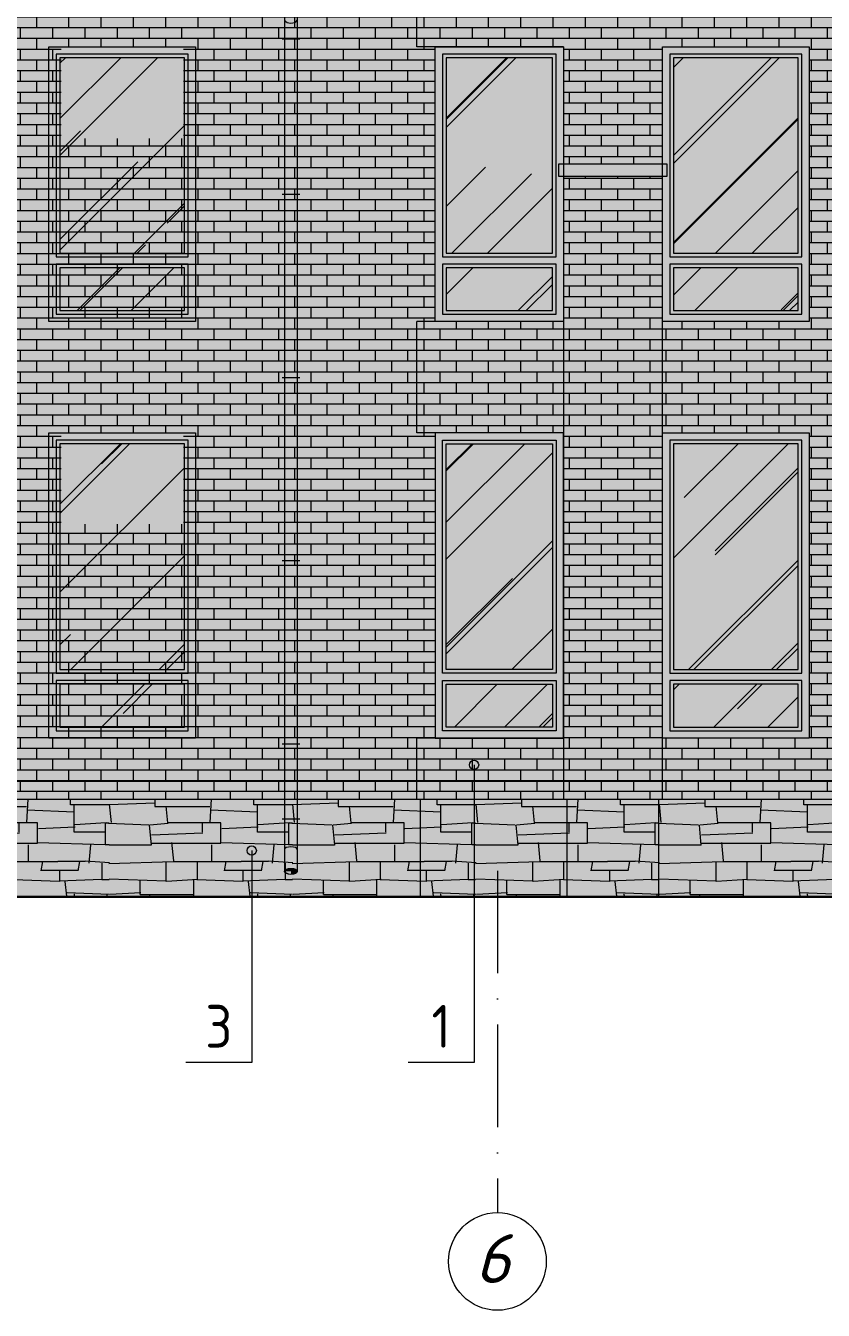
# Model space of a CAD drawing. Header units: millimetres. Extents: x 854812 to 1164625, y 589925 to 823301.
# Drawn here: x 1052588 to 1059114, y 806031 to 816549 of the extents above; entities that cross this region are included whole.
import ezdxf
from ezdxf.enums import TextEntityAlignment as Align

# ---------------------------------------------------------------- set-up
doc = ezdxf.new("R2010")
doc.units = ezdxf.units.MM
doc.linetypes.add('ACAD_ISO10W100', pattern=[18, 12, -3, 0, -3])
doc.linetypes.add('JIS_08_15', pattern=[17.25, 15, -0.75, 0.75, -0.75])
doc.layers.get('Defpoints').update_dxf_attribs({"color": 40})
for name, color, linetype, lineweight in [('АР_Текст_пояснения-выноски', 54, 'Continuous', 9), ('АР_Штрих_материалы', 27, 'Continuous', 9), ('окна', 132, 'Continuous', 18), ('оси', 50, 'JIS_08_15', 9), ('размеры', 215, 'Continuous', 13), ('стены', 172, 'Continuous', 30), ('текст', 7, 'Continuous', 13), ('ФАСАД', 7, 'Continuous', 13), ('ШТРИХ', 142, 'Continuous', 13), ('штриховка', 8, 'Continuous', 9)]:
    doc.layers.add(name, color=color, linetype=linetype, lineweight=lineweight)
doc.styles.add('GOST 2.304', font='isocpeur.ttf', dxfattribs={"width": 0.9})
doc.styles.add('Isocpeur', font='isocpeui.ttf')
pattern_1 = [(0, (0, 53720.5), (0, 88.06434), []), (90, (0, 53720.5), (-132.08, 88.06434), [88.06434, -88.06434])]

# ---------------------------------------------------------------- blocks, each defined once
blk = doc.blocks.new('ок23')
at = {"layer": 'АР_Штрих_материалы', "ltscale": 100, "true_color": 0x502921}
h = blk.add_hatch(color=19, dxfattribs=at)
h.set_gradient(color1=(49, 69, 94), one_color=1, tint=1, name='HEMISPHERICAL')
h.paths.add_polyline_path([(1056898, 762566), (1056028, 762566), (1056028, 760966), (1056898, 760966)])
h.paths.add_polyline_path([(1056898, 760846), (1056028, 760846), (1056028, 760496), (1056898, 760496)])
at = {"layer": 'ШТРИХ', "ltscale": 0.1, "true_color": 0x2f1d18}
blk.add_hatch(color=19, dxfattribs=at).paths.add_polyline_path([(1056988, 762656), (1055938, 762656), (1055938, 760406), (1056463, 760406), (1056463, 760466), (1055998, 760466), (1055998, 760876), (1056463, 760876), (1056463, 760936), (1055998, 760936), (1055998, 762596), (1056928, 762596), (1056928, 760936), (1056463, 760936), (1056463, 760876), (1056928, 760876), (1056928, 760466), (1056463, 760466), (1056463, 760406), (1056988, 760406)])
at = {"layer": 'ШТРИХ', "ltscale": 0.1, "true_color": 0x402821}
h = blk.add_hatch(color=19, dxfattribs=at)
h.paths.add_polyline_path([(1056463, 762596), (1055998, 762596), (1055998, 760936), (1056463, 760936), (1056463, 760966), (1056028, 760966), (1056028, 762566), (1056463, 762566)])
h.paths.add_polyline_path([(1056928, 762596), (1056463, 762596), (1056463, 762566), (1056898, 762566), (1056898, 760966), (1056463, 760966), (1056463, 760936), (1056928, 760936)])
h.paths.add_polyline_path([(1056928, 760876), (1056463, 760876), (1056463, 760846), (1056898, 760846), (1056898, 760496), (1056463, 760496), (1056463, 760466), (1056928, 760466)])
h.paths.add_polyline_path([(1056463, 760876), (1055998, 760876), (1055998, 760466), (1056463, 760466), (1056463, 760496), (1056028, 760496), (1056028, 760846), (1056463, 760846)])
at = {"layer": 'ШТРИХ', "ltscale": 0.1, "true_color": 0xfefcfb}
h = blk.add_hatch(dxfattribs=at)
h.set_pattern_fill('AR-RROOF', scale=30, angle=45, style=0)
h.paths.add_polyline_path([(1056898, 762566), (1056028, 762566), (1056028, 760966), (1056898, 760966)])
h.paths.add_polyline_path([(1056898, 760846), (1056028, 760846), (1056028, 760496), (1056898, 760496)])
at = {"layer": 'окна', "color": 7, "ltscale": 0.1, "elevation": 0}
for points in [[(1056988, 760406), (1055938, 760406), (1055938, 762656), (1056988, 762656)], [(1056928, 760936), (1056928, 762596), (1055998, 762596), (1055998, 760936)], [(1055998, 760876), (1055998, 760466), (1056928, 760466), (1056928, 760876)]]:
    blk.add_lwpolyline(points, close=True, dxfattribs=at)
at = {"layer": 'окна', "color": 7, "lineweight": 5, "ltscale": 0.1, "elevation": 0}
for points in [[(1056898, 760966), (1056898, 762566), (1056028, 762566), (1056028, 760966)], [(1056028, 760846), (1056028, 760496), (1056898, 760496), (1056898, 760846)]]:
    blk.add_lwpolyline(points, close=True, dxfattribs=at)
blk = doc.blocks.new('ок12')
at = {"layer": 'АР_Штрих_материалы', "ltscale": 100, "true_color": 0x502921}
h = blk.add_hatch(color=19, dxfattribs=at)
h.set_gradient(color1=(49, 69, 94), one_color=1, tint=1, name='HEMISPHERICAL')
h.paths.add_polyline_path([(1058908, 762566), (1057888, 762566), (1057888, 760966), (1058908, 760966)])
h.paths.add_polyline_path([(1058908, 760846), (1057888, 760846), (1057888, 760496), (1058908, 760496)])
at = {"layer": 'ШТРИХ', "ltscale": 0.1, "true_color": 0x2f1d18}
blk.add_hatch(color=19, dxfattribs=at).paths.add_polyline_path([(1058998, 762656), (1057798, 762656), (1057798, 760406), (1058398, 760406), (1058398, 760466), (1057858, 760466), (1057858, 760876), (1058398, 760876), (1058398, 760936), (1057858, 760936), (1057858, 762596), (1058938, 762596), (1058938, 760936), (1058398, 760936), (1058398, 760876), (1058938, 760876), (1058938, 760466), (1058398, 760466), (1058398, 760406), (1058998, 760406)])
at = {"layer": 'ШТРИХ', "ltscale": 0.1, "true_color": 0x402821}
h = blk.add_hatch(color=19, dxfattribs=at)
h.paths.add_polyline_path([(1058398, 762596), (1057858, 762596), (1057858, 760936), (1058398, 760936), (1058398, 760966), (1057888, 760966), (1057888, 762566), (1058398, 762566)])
h.paths.add_polyline_path([(1058938, 762596), (1058398, 762596), (1058398, 762566), (1058908, 762566), (1058908, 760966), (1058398, 760966), (1058398, 760936), (1058938, 760936)])
h.paths.add_polyline_path([(1058938, 760876), (1058398, 760876), (1058398, 760846), (1058908, 760846), (1058908, 760496), (1058398, 760496), (1058398, 760466), (1058938, 760466)])
h.paths.add_polyline_path([(1058398, 760876), (1057858, 760876), (1057858, 760466), (1058398, 760466), (1058398, 760496), (1057888, 760496), (1057888, 760846), (1058398, 760846)])
at = {"layer": 'ШТРИХ', "ltscale": 0.1, "true_color": 0xfefcfb}
h = blk.add_hatch(dxfattribs=at)
h.set_pattern_fill('AR-RROOF', scale=30, angle=45, style=0)
h.paths.add_polyline_path([(1058908, 762566), (1057888, 762566), (1057888, 760966), (1058908, 760966)])
h.paths.add_polyline_path([(1058908, 760846), (1057888, 760846), (1057888, 760496), (1058908, 760496)])
at = {"layer": 'окна', "color": 7, "ltscale": 0.1, "elevation": 0}
for points in [[(1058998, 760406), (1057798, 760406), (1057798, 762656), (1058998, 762656)], [(1058938, 760936), (1058938, 762596), (1057858, 762596), (1057858, 760936)], [(1057858, 760876), (1057858, 760466), (1058938, 760466), (1058938, 760876)]]:
    blk.add_lwpolyline(points, close=True, dxfattribs=at)
at = {"layer": 'окна', "color": 7, "lineweight": 5, "ltscale": 0.1, "elevation": 0}
for points in [[(1058908, 760966), (1058908, 762566), (1057888, 762566), (1057888, 760966)], [(1057888, 760846), (1057888, 760496), (1058908, 760496), (1058908, 760846)]]:
    blk.add_lwpolyline(points, close=True, dxfattribs=at)
blk = doc.blocks.new('ок13')
at = {"layer": 'АР_Штрих_материалы', "ltscale": 100, "true_color": 0x502921}
h = blk.add_hatch(color=19, dxfattribs=at)
h.set_gradient(color1=(49, 69, 94), one_color=1, tint=1, name='HEMISPHERICAL')
h.paths.add_polyline_path([(1064128, 759406), (1063108, 759406), (1063108, 757556), (1064128, 757556)])
h.paths.add_polyline_path([(1064128, 757436), (1063108, 757436), (1063108, 757086), (1064128, 757086)])
at = {"layer": 'ШТРИХ', "ltscale": 0.1, "true_color": 0x2f1d18}
h = blk.add_hatch(color=19, dxfattribs=at)
h.paths.add_polyline_path([(1063618, 759496), (1063018, 759496), (1063018, 756996), (1063618, 756996), (1063618, 757056), (1063078, 757056), (1063078, 757466), (1063618, 757466), (1063618, 757526), (1063078, 757526), (1063078, 759436), (1063618, 759436)])
h.paths.add_polyline_path([(1064218, 759496), (1063618, 759496), (1063618, 759436), (1064158, 759436), (1064158, 757526), (1063618, 757526), (1063618, 757466), (1064158, 757466), (1064158, 757056), (1063618, 757056), (1063618, 756996), (1064218, 756996)])
at = {"layer": 'ШТРИХ', "ltscale": 0.1, "true_color": 0x402821}
h = blk.add_hatch(color=19, dxfattribs=at)
h.paths.add_polyline_path([(1064158, 757466), (1063618, 757466), (1063618, 757436), (1064128, 757436), (1064128, 757086), (1063618, 757086), (1063618, 757056), (1064158, 757056)])
h.paths.add_polyline_path([(1063618, 757086), (1063108, 757086), (1063108, 757436), (1063618, 757436), (1063618, 757466), (1063078, 757466), (1063078, 757056), (1063618, 757056)])
h.paths.add_polyline_path([(1063618, 757556), (1063108, 757556), (1063108, 759406), (1063618, 759406), (1063618, 759436), (1063078, 759436), (1063078, 757526), (1063618, 757526)])
h.paths.add_polyline_path([(1064158, 759436), (1063618, 759436), (1063618, 759406), (1064128, 759406), (1064128, 757556), (1063618, 757556), (1063618, 757526), (1064158, 757526)])
at = {"layer": 'ШТРИХ', "ltscale": 0.1, "true_color": 0xfefcfb}
h = blk.add_hatch(dxfattribs=at)
h.set_pattern_fill('AR-RROOF', scale=30, angle=45, style=0)
h.paths.add_polyline_path([(1064128, 759406), (1063108, 759406), (1063108, 757556), (1064128, 757556)])
h.paths.add_polyline_path([(1064128, 757436), (1063108, 757436), (1063108, 757086), (1064128, 757086)])
at = {"layer": 'окна', "color": 7, "ltscale": 0.1, "elevation": 0}
for points in [[(1064218, 756996), (1063018, 756996), (1063018, 759496), (1064218, 759496)], [(1064158, 757526), (1064158, 759436), (1063078, 759436), (1063078, 757526)], [(1063078, 757466), (1063078, 757056), (1064158, 757056), (1064158, 757466)]]:
    blk.add_lwpolyline(points, close=True, dxfattribs=at)
at = {"layer": 'окна', "color": 7, "lineweight": 5, "ltscale": 0.1, "elevation": 0}
for points in [[(1064128, 757556), (1064128, 759406), (1063108, 759406), (1063108, 757556)], [(1063108, 757436), (1063108, 757086), (1064128, 757086), (1064128, 757436)]]:
    blk.add_lwpolyline(points, close=True, dxfattribs=at)
blk = doc.blocks.new('п')
at = {"layer": 'АР_Штрих_материалы', "ltscale": 100, "true_color": 0xffffff}
blk.add_hatch(color=7, dxfattribs=at).paths.add_polyline_path([(971891, 761696), (971002, 761696), (971002, 761596), (971891, 761596)])
at = {"layer": 'ФАСАД', "color": 7, "ltscale": 0.1}
blk.add_lwpolyline([(971891, 761696), (971002, 761696), (971002, 761596), (971891, 761596), (971891, 761696)], dxfattribs=at)
blk = doc.blocks.new('ок11')
at = {"layer": 'АР_Штрих_материалы', "ltscale": 100, "true_color": 0x502921}
h = blk.add_hatch(color=19, dxfattribs=at)
h.set_gradient(color1=(49, 69, 94), one_color=1, tint=1, name='HEMISPHERICAL')
h.paths.add_polyline_path([(978033, 759406), (977163, 759406), (977163, 757556), (978033, 757556)])
h.paths.add_polyline_path([(978033, 757436), (977163, 757436), (977163, 757086), (978033, 757086)])
at = {"layer": 'ШТРИХ', "ltscale": 0.1, "true_color": 0x2f1d18}
h = blk.add_hatch(color=19, dxfattribs=at)
h.paths.add_polyline_path([(977597, 759496), (977072, 759496), (977073, 756996), (977597, 756996), (977597, 757056), (977133, 757056), (977133, 757466), (977597, 757466), (977597, 757526), (977133, 757526), (977133, 759436), (977597, 759436)])
h.paths.add_polyline_path([(978123, 759496), (977597, 759496), (977597, 759436), (978063, 759436), (978063, 757526), (977597, 757526), (977597, 757466), (978063, 757466), (978063, 757056), (977597, 757056), (977597, 756996), (978123, 756996)])
at = {"layer": 'ШТРИХ', "ltscale": 0.1, "true_color": 0x402821}
h = blk.add_hatch(color=19, dxfattribs=at)
h.paths.add_polyline_path([(978063, 759436), (977597, 759436), (977597, 759406), (978033, 759406), (978033, 757556), (977597, 757556), (977597, 757526), (978063, 757526)])
h.paths.add_polyline_path([(977163, 759406), (977597, 759406), (977597, 759436), (977133, 759436), (977133, 757526), (977597, 757526), (977597, 757556), (977163, 757556)])
h.paths.add_polyline_path([(977597, 757466), (977133, 757466), (977133, 757056), (977597, 757056), (977597, 757086), (977163, 757086), (977163, 757436), (977597, 757436)])
h.paths.add_polyline_path([(978063, 757466), (977597, 757466), (977597, 757436), (978033, 757436), (978033, 757086), (977597, 757086), (977597, 757056), (978063, 757056)])
at = {"layer": 'ШТРИХ', "ltscale": 0.1, "true_color": 0xfefcfb}
h = blk.add_hatch(dxfattribs=at)
h.set_pattern_fill('AR-RROOF', scale=30, angle=45, style=0)
h.paths.add_polyline_path([(978033, 759406), (977163, 759406), (977163, 757556), (978033, 757556)])
h.paths.add_polyline_path([(978033, 757436), (977163, 757436), (977163, 757086), (978033, 757086)])
at = {"layer": 'окна', "color": 7, "ltscale": 0.1, "elevation": 0}
for points in [[(977073, 756996), (978123, 756996), (978123, 759496), (977072, 759496)], [(977133, 757526), (977133, 759436), (978063, 759436), (978063, 757526)], [(978063, 757466), (978063, 757056), (977133, 757056), (977133, 757466)]]:
    blk.add_lwpolyline(points, close=True, dxfattribs=at)
at = {"layer": 'окна', "color": 7, "lineweight": 5, "ltscale": 0.1, "elevation": 0}
for points in [[(977163, 757556), (977163, 759406), (978033, 759406), (978033, 757556)], [(978033, 757436), (978033, 757086), (977163, 757086), (977163, 757436)]]:
    blk.add_lwpolyline(points, close=True, dxfattribs=at)
blk = doc.blocks.new('вв12')
at = {"layer": 'ШТРИХ', "ltscale": 0.1, "true_color": 0xffffff}
h = blk.add_hatch(color=7, dxfattribs=at)
edge = h.paths.add_edge_path()
edge.add_ellipse((1016873, 755904), major_axis=(-52.9, 0), ratio=0.467596, start_angle=0, end_angle=360)
edge.add_line((1016926, 755904), (1016820, 755904))
h.paths.add_polyline_path([(1016956, 763165), (1016790, 763165), (1016820, 763135), (1016926, 763135)])
h.paths.add_polyline_path([(1016956, 763224), (1016790, 763224), (1016790, 763165), (1016956, 763165)])
h.paths.add_polyline_path([(1016956, 763228), (1016790, 763228), (1016790, 763224), (1016956, 763224)])
blk.add_hatch(color=7, dxfattribs=at).paths.add_polyline_path([(1016820, 755904), (1016830, 755890), (1016844, 755883), (1016859, 755880), (1016873, 755879), (1016888, 755880), (1016902, 755883), (1016917, 755890), (1016926, 755904), (1016926, 763135), (1016820, 763135)])
h = blk.add_hatch(color=7, dxfattribs=at)
edge = h.paths.add_edge_path()
edge.add_line((1016873, 755904), (1016820, 755904))
edge.add_ellipse((1016873, 755904), major_axis=(-52.9, 0), ratio=0.467596, start_angle=0, end_angle=360)
edge.add_line((1016873, 755879), (1016873, 755904))
at = {"layer": 'ФАСАД', "color": 7}
for p, q in [((1016820, 763135, 0), (1016790, 763165, 0)), ((1016801, 762720, 0), (1016946, 762720, 0)), ((1016801, 761449, 0), (1016946, 761449, 0)), ((1016801, 759949, 0), (1016946, 759949, 0)), ((1016801, 758449, 0), (1016946, 758449, 0)), ((1016801, 756949, 0), (1016946, 756949, 0)), ((1016801, 756335, 0), (1016946, 756335, 0))]:
    blk.add_line(p, q, dxfattribs=at)
at = {"layer": 'ФАСАД', "ltscale": 0.1, "elevation": 0}
blk.add_lwpolyline([(1016973, 763224), (1016773, 763224), (1016773, 763426), (1016973, 763426)], close=True, dxfattribs=at)
at = {"layer": 'ФАСАД', "color": 7, "elevation": 0}
for points in [[(1016956, 763165), (1016790, 763165), (1016790, 763228), (1016956, 763228), (1016956, 763165), (1016926, 763135), (1016820, 763135), (1016820, 755904)], [(1016926, 755904), (1016926, 763135)]]:
    blk.add_lwpolyline(points, dxfattribs=at)
at = {"layer": 'ФАСАД', "color": 7}
for centre in [(1016873, 763079, 0), (1016873, 762916, 0)]:
    blk.add_arc(centre, 66.9, 217.649, 322.351, dxfattribs=at)
blk.add_ellipse((1016873, 755904, 0), major_axis=(-52.9, 0), ratio=0.467596, dxfattribs=at)
at = {"layer": 'ШТРИХ', "color": 19, "ltscale": 0.1}
blk.add_ellipse((1016873, 756081, 0), major_axis=(-52.9, 0), ratio=0.467596, start_param=3.141593, end_param=6.283185, dxfattribs=at)

msp = doc.modelspace()

# ---------------------------------------------------------------- hatches: boundary and pattern name
at = {"layer": 'АР_Штрих_материалы', "ltscale": 100, "true_color": 0xd9d9d9}
h = msp.add_hatch(color=254, dxfattribs=at)
h.paths.add_polyline_path([(1058497.8, 817686.5), (1055787.8, 817686.5), (1055787.8, 816826.5), (1061007.8, 816826.5), (1061007.8, 817686.5), (1059407.8, 817686.5), (1059407.8, 817136.5), (1058497.8, 817136.5)])
h.paths.add_polyline_path([(1058557.8, 817686.5), (1058497.8, 817686.5), (1058497.8, 817136.5), (1059407.8, 817136.5), (1059407.8, 817686.5), (1059347.8, 817686.5), (1059347.8, 817196.5), (1058557.8, 817196.5)], flags=17)
h.paths.add_polyline_path([(1059347.8, 817686.5), (1058557.8, 817686.5), (1058557.8, 817196.5), (1059347.8, 817196.5)], flags=16)
h.paths.add_polyline_path([(1059407.8, 820296.5), (1059407.8, 817786.5), (1061007.8, 817786.5), (1061007.8, 820296.5)])
h.paths.add_polyline_path([(1058497.8, 817786.5), (1058497.8, 820296.5), (1056897.8, 820296.5), (1056897.8, 818150.7), (1056917.8, 818150.7), (1056917.8, 817936.5), (1056897.8, 817938.3), (1056897.8, 817786.5)])
h.paths.add_polyline_path([(1058998.1, 810716.4), (1058998.1, 810216.5), (1060197.8, 810216.5), (1060197.8, 815316.5), (1060157.8, 815316.5), (1060157.8, 815416.5), (1061007.8, 815416.5), (1061007.8, 816376.4), (1061007.8, 816826.5), (1055787.8, 816826.5), (1055787.8, 816376.4), (1056987.8, 816376.4), (1056987.7, 815416.5), (1057797.8, 815416.5), (1057797.8, 816376.4), (1058998.1, 816376.4), (1058998.1, 814126.5), (1058998.1, 814126.5), (1058998.1, 813216.4), (1058998.1, 813216.4), (1058997.8, 810716.4)])
h = msp.add_hatch(color=254, dxfattribs=at)
h.paths.add_polyline_path([(1055787.8, 816826.5), (1051477.8, 816826.5), (1051477.8, 815316.5), (1050967.8, 815316.5), (1050967.8, 810216.5), (1053377.8, 810216.5), (1053377.8, 812466.4), (1052877.8, 812466.4), (1052877.8, 813216.5), (1053377.8, 813216.5), (1053377.8, 815626.5), (1052877.8, 815626.5), (1052877.8, 816376.5), (1053877.8, 816376.5), (1053877.8, 815626.5), (1053377.8, 815626.5), (1053377.8, 813216.5), (1053877.8, 813216.5), (1053877.8, 812466.4), (1053377.8, 812466.4), (1053377.8, 810216.5), (1055787.8, 810216.5), (1055787.8, 810716.4), (1055937.8, 810716.4), (1055937.5, 813216.4), (1055787.8, 813216.4), (1055787.8, 814126.5), (1055937.5, 814126.5), (1055937.5, 816376.4), (1055787.8, 816376.4)])
h.paths.add_polyline_path([(1055787.8, 817686.5), (1051477.8, 817686.5), (1051477.8, 816826.5), (1055787.8, 816826.5)])
at = {"layer": 'АР_Штрих_материалы', "lineweight": 9, "ltscale": 100, "true_color": 0xffffff}
h = msp.add_hatch(dxfattribs=at)
h.set_pattern_fill('AR-BRSTD', scale=1.3, style=0)
h.set_pattern_definition(pattern_1)
h.paths.add_polyline_path([(1055787.8, 817686.5), (1051477.8, 817686.5), (1051477.8, 816826.5), (1055787.8, 816826.5)])
h.paths.add_polyline_path([(1055937.5, 816376.4), (1055787.8, 816376.4), (1055787.8, 816826.5), (1051477.8, 816826.5), (1051477.8, 815316.5), (1050967.8, 815316.5), (1050967.8, 810216.5), (1053377.8, 810216.5), (1053377.8, 812466.4), (1052877.8, 812466.4), (1052877.8, 813216.5), (1053377.8, 813216.5), (1053377.8, 815626.5), (1052877.8, 815626.5), (1052877.8, 816376.5), (1053877.8, 816376.5), (1053877.8, 815626.5), (1053377.8, 815626.5), (1053377.8, 813216.5), (1053877.8, 813216.5), (1053877.8, 812466.4), (1053377.8, 812466.4), (1053377.8, 810216.5), (1055787.8, 810216.5), (1055787.8, 810716.4), (1055937.8, 810716.4), (1055937.5, 813216.4), (1055787.8, 813216.4), (1055787.8, 814126.5), (1055937.5, 814126.5)])
at = {"layer": 'АР_Штрих_материалы', "lineweight": 13, "ltscale": 100, "true_color": 0xffffff}
h = msp.add_hatch(dxfattribs=at)
h.set_pattern_fill('AR-BRSTD', scale=1.3, style=0)
h.set_pattern_definition(pattern_1)
h.paths.add_polyline_path([(1059347.8, 817686.5), (1058557.8, 817686.5), (1058557.8, 817196.5), (1059347.8, 817196.5)], flags=16)
h.paths.add_polyline_path([(1058557.8, 817686.5), (1058497.8, 817686.5), (1058497.8, 817136.5), (1059407.8, 817136.5), (1059407.8, 817686.5), (1059347.8, 817686.5), (1059347.8, 817196.5), (1058557.8, 817196.5)], flags=17)
h.paths.add_polyline_path([(1058497.8, 817686.5), (1055787.8, 817686.5), (1055787.8, 816826.5), (1061007.8, 816826.5), (1061007.8, 817686.5), (1059407.8, 817686.5), (1059407.8, 817136.5), (1058497.8, 817136.5)])
h.paths.add_polyline_path([(1054300.9, 814871.5), (1055422.9, 814871.5), (1055422.9, 815321.5), (1054300.9, 815321.5)])
h.paths.add_polyline_path([(1054395.4, 811461.5), (1055598.4, 811461.5), (1055598.4, 811911.5), (1054395.4, 811911.5)])
h = msp.add_hatch(dxfattribs=at)
h.set_pattern_fill('AR-BRSTD', scale=1.3, style=0)
h.set_pattern_definition(pattern_1)
h.paths.add_polyline_path([(1061007.8, 816826.5), (1055787.8, 816826.5), (1055787.8, 816376.4), (1056987.8, 816376.4), (1056987.7, 815416.5), (1057797.8, 815416.5), (1057797.8, 816376.4), (1058998.1, 816376.4), (1058998.1, 814126.5), (1058998.1, 810216.5), (1060197.8, 810216.5), (1060197.8, 815316.5), (1060157.8, 815316.5), (1060157.8, 815416.5), (1061007.8, 815416.5), (1061007.8, 816376.4)])
h.paths.add_polyline_path([(1056987.8, 815316.5), (1056987.8, 810216.5), (1057797.8, 810216.5), (1057797.8, 810716.4), (1057797.8, 810716.4), (1057797.8, 813216.4), (1057797.8, 815316.5)])
h.paths.add_polyline_path([(1061007.8, 815316.5), (1060197.8, 815316.5), (1060197.8, 810216.5), (1061007.8, 810216.5), (1061007.8, 814126.5), (1061007.8, 814126.5)], flags=17)
at = {"layer": 'АР_Штрих_материалы', "ltscale": 100, "true_color": 0xd9d9d9}
h = msp.add_hatch(color=254, dxfattribs=at)
h.paths.add_polyline_path([(1061007.8, 814126.5), (1061007.8, 814126.5), (1061007.8, 815316.5), (1060197.8, 815316.5), (1060197.8, 810216.5), (1061007.8, 810216.5)])
h.paths.add_polyline_path([(1066227.8, 815316.5), (1065418.1, 815316.5), (1065418.1, 810216.5), (1066227.8, 810216.5)])
h.paths.add_polyline_path([(1057797.8, 813216.4), (1057797.8, 815316.5), (1056987.8, 815316.5), (1056987.8, 810216.5), (1057797.8, 810216.5), (1057797.8, 810716.4), (1057797.8, 810716.4)])
h = msp.add_hatch(color=254, dxfattribs=at)
h.paths.add_polyline_path([(1058998.1, 814126.5), (1057797.8, 814126.5), (1057797.8, 813216.4), (1058998.1, 813216.4)])
h.paths.add_polyline_path([(1056987.8, 814126.5), (1055787.8, 814126.5), (1055787.8, 813216.4), (1055937.5, 813216.4), (1055937.5, 813216.5), (1056987.8, 813216.5)])
h.paths.add_polyline_path([(1056987.8, 810716.4), (1055787.8, 810716.4), (1055787.8, 810216.5), (1056987.8, 810216.5)])
h.paths.add_polyline_path([(1058998.1, 810716.4), (1057797.8, 810716.4), (1057797.8, 810216.5), (1058998.1, 810216.5)])
at = {"layer": 'АР_Штрих_материалы', "lineweight": 13, "ltscale": 100, "true_color": 0xffffff}
h = msp.add_hatch(dxfattribs=at)
h.set_pattern_fill('AR-BRSTD', scale=1.3, style=0)
h.set_pattern_definition(pattern_1)
h.paths.add_polyline_path([(1056987.8, 814126.5), (1055787.8, 814126.5), (1055787.8, 813216.4), (1055937.5, 813216.4), (1055937.5, 813216.5), (1056987.8, 813216.5)])
h.paths.add_polyline_path([(1058998.1, 814126.5), (1057797.8, 814126.5), (1057797.8, 813216.4), (1058998.1, 813216.4)])
h.paths.add_polyline_path([(1058998.1, 810716.4), (1057797.8, 810716.4), (1057797.8, 810216.5), (1058998.1, 810216.5)])
h.paths.add_polyline_path([(1056987.8, 810716.4), (1055787.8, 810716.4), (1055787.8, 810216.5), (1056987.8, 810216.5)])
at = {"layer": 'АР_Штрих_материалы', "ltscale": 100, "true_color": 0x3a271d}
h = msp.add_hatch(color=19, dxfattribs=at)
h.paths.add_polyline_path([(1055817.8, 810216.5), (1050997.8, 810216.5), (1050997.8, 809416.5), (1055817.8, 809416.5)])
h.paths.add_polyline_path([(1065448.1, 810216.5), (1062987.9, 810216.5), (1062987.9, 809416.5), (1065448.1, 809416.5)])
h = msp.add_hatch(color=19, dxfattribs=at)
h.paths.add_polyline_path([(1057017.8, 810216.5), (1055817.8, 810216.5), (1055817.8, 809416.5), (1057017.8, 809416.5)])
h.paths.add_polyline_path([(1060227.8, 810216.5), (1057767.9, 810216.5), (1057767.9, 809416.5), (1060227.8, 809416.5)])
h = msp.add_hatch(color=19, dxfattribs=at)
h.paths.add_polyline_path([(1057767.9, 810216.5), (1057017.8, 810216.5), (1057017.8, 809416.5), (1057767.9, 809416.5)])
h.paths.add_polyline_path([(1060977.9, 810216.5), (1060227.8, 810216.5), (1060227.8, 809416.5), (1060977.9, 809416.5)])
h.paths.add_polyline_path([(1062987.9, 810216.5), (1062237.8, 810216.5), (1062237.8, 809416.5), (1062987.9, 809416.5)])
h.paths.add_polyline_path([(1066197.8, 810216.5), (1065448.1, 810216.5), (1065448.1, 809416.5), (1066197.8, 809416.5)])
h.paths.add_polyline_path([(1069937.8, 809716.5), (1069157.9, 809716.5), (1069157.9, 809416.5), (1069937.8, 809416.5)])
at = {"layer": 'штриховка', "lineweight": 20, "true_color": 0x9e9e9e, "transparency": 33554687}
h = msp.add_hatch(dxfattribs=at)
h.set_pattern_fill('STNSQR', color=253, scale=1500, pattern_type=2)
h.set_pattern_definition([(3.3665, (421764.325, 1293930.51), (23999.998983, 1500.016445), [255.441, -25288.6395]), (90, (422019.3, 1293930.5), (-1500, 1500), [120, -1380]), (0, (422019.3, 1293930.5), (1500, 1500), [435, -1065]), (270, (422454.3, 1294050.5), (1500, -1500), [135, -1365]), (0, (422454.3, 1293915.5), (1500, 1500), [465, -1035]), (97.125, (422919.33, 1293915.51), (-1499.997423, 10500.00057), [120.9345, -11972.4525]), (275.1944, (422094.33, 1293930.51), (1499.992837, -15000.001005), [165.681, -16402.3605]), (177.5104, (422109.325, 1293765.51), (-1499.999748, 0.0015583), [345.3255, -34187.268]), (274.3987, (421959.33, 1293765.51), (1499.997534, -17999.999712), [195.576, -19362.0315]), (180, (421959.3, 1293600.5), (-1500, -1500), [195, -1305]), (1.9092, (421974.325, 1293570.51), (43499.9985474, 1500.0363616), [450.2505, -44574.7425]), (90, (422424.3, 1293585.5), (-1500, 1500), [180, -1320]), (180, (422424.3, 1293765.5), (-1500, -1500), [315, -1185]), (0, (422424.3, 1293765.5), (1500, 1500), [135, -1365]), (95.7106, (422559.33, 1293765.51), (-1500.001972, 13499.999135), [150.7485, -14924.0655]), (358.5312, (422424.325, 1293615.51), (1499.9993692, 0.0006339), [585.192, -57934.035]), (94.7636, (423009.33, 1293600.51), (-1499.987299, 16500.00142), [180.624, -17881.7685]), (181.9749, (422994.325, 1293780.51), (-42000.0005183, -1499.974642), [435.258, -43090.596]), (357.5104, (422919.325, 1293945.51), (1499.999748, -0.0015583), [345.3255, -34187.268]), (95.7106, (422994.33, 1293780.51), (-1500.001972, 13499.999135), [150.7485, -14924.0655]), (0, (423009.3, 1293705.5), (1500, 1500), [255, -1245]), (93.8141, (423264.33, 1293705.51), (-1500.009186, 20999.999012), [225.4995, -22324.4445]), (0, (421764.3, 1293435.5), (1500, 1500), [15, -1485]), (90, (421779.3, 1293435.5), (-1500, 1500), [165, -1335]), (270, (422064.3, 1293570.5), (1500, -1500), [255, -1245]), (0, (421779.3, 1293435.5), (1500, 1500), [285, -1215]), (274.7636, (422589.33, 1293600.51), (1499.987299, -16500.00142), [180.624, -17881.7685]), (178.4089, (422604.325, 1293450.51), (-1499.9993665, -0.000971), [540.2085, -53480.6205]), (1.302, (422604.325, 1293420.51), (64499.9982742, 1500.052659), [660.171, -65356.8735]), (276.3402, (422544.33, 1293450.51), (1500.00237, -11999.999104), [135.831, -13447.2465]), (278.1301, (422799.33, 1293420.51), (1499.999034, -8999.999665), [106.0665, -10500.5355]), (270, (423024.3, 1293435.5), (1500, -1500), [135, -1365]), (0, (423264.3, 1293780.5), (1500, 1500), [0, -1500]), (0, (423264.3, 1293870.5), (1500, 1500), [0, -1500]), (0, (423009.3, 1293600.5), (1500, 1500), [255, -1245]), (0, (423264.3, 1293750.5), (1500, 1500), [0, -1500]), (358.2643, (422064.325, 1293330.51), (1499.9997257, -6.16e-05), [495.2265, -49027.4955]), (0, (422559.3, 1293315.5), (1500, 1500), [255, -1245]), (355.9144, (422814.33, 1293315.51), (1500.000444, 0.000332), [210.5355, -20842.968]), (0, (423024.3, 1293315.5), (1500, 1500), [240, -1260]), (180, (422064.3, 1293315.5), (-1500, -1500), [300, -1200]), (90, (422679.3, 1294350.5), (-1500, 1500), [165, -1335]), (90, (422529.3, 1294440.5), (-1500, 1500), [75, -1425]), (95.1944, (422109.33, 1294335.51), (-1499.992837, 15000.001005), [165.681, -16402.3605]), (90, (423234.3, 1294335.5), (-1500, 1500), [180, -1320]), (181.6366, (422289.325, 1294200.51), (-50999.9998187, -1500.020787), [525.2145, -51996.21]), (183.3665, (422484.325, 1294050.51), (-23999.998983, -1500.016445), [255.441, -25288.6395]), (2.0454, (422109.325, 1294425.51), (40500.0008, 1499.994725), [420.2685, -41606.5095]), (0, (422109.3, 1294350.5), (1500, 1500), [570, -930]), (182.4896, (423204.325, 1294050.51), (-32999.9992196, -1500.026798), [345.3255, -34187.268]), (180, (423069.3, 1294200.5), (-1500, -1500), [225, -1275]), (178.4518, (423234.325, 1294335.51), (-1500.0000386, 0.0013506), [555.2025, -54965.064]), (180, (423264.3, 1294050.5), (-1500, -1500), [60, -1440]), (175.6013, (423264.33, 1294185.51), (-1499.999216, 0.00055), [195.576, -19362.0315]), (180, (423264.3, 1294335.5), (-1500, -1500), [30, -1470]), (270, (423204.3, 1294185.5), (1500, -1500), [135, -1365]), (84.2894, (423099.33, 1294185.51), (-0.000268, 1499.999758), [150.7485, -14924.0655]), (177.7094, (422859.325, 1294035.51), (-1500.0000596, -0.000203), [375.3, -37154.688]), (0, (422289.3, 1294200.5), (1500, 1500), [555, -945]), (270, (422859.3, 1294125.5), (1500, -1500), [90, -1410]), (180, (423009.3, 1294125.5), (-1500, -1500), [300, -1200]), (258.6901, (423024.33, 1294200.5), (0.00056, -1500.00044), [76.485, -7572.0435]), (78.6901, (422709.33, 1294125.5), (-0.00056, 1500.00044), [76.485, -7572.0435]), (270, (422484.3, 1294200.5), (1500, -1500), [150, -1350]), (90, (422604.3, 1294200.5), (-1500, 1500), [135, -1365]), (275.7106, (422274.33, 1294350.51), (1500.001972, -13499.999135), [150.7485, -14924.0655]), (178.1524, (422229.325, 1294035.51), (-1499.9998144, 0.0001665), [465.2415, -46058.946]), (0, (421764.3, 1294335.5), (1500, 1500), [345, -1155]), (270, (422229.3, 1294200.5), (1500, -1500), [165, -1335]), (96.3402, (422244.33, 1294515.51), (-1500.00237, 11999.999104), [135.831, -13447.2465]), (5.7106, (422094.33, 1294500.51), (13499.999135, 1500.001972), [150.7485, -14924.0655]), (0, (422184.3, 1294785.5), (1500, 1500), [510, -990]), (183.3665, (423234.325, 1294515.51), (-23999.998983, -1500.016445), [255.441, -25288.6395]), (180, (423234.3, 1294440.5), (-1500, -1500), [255, -1245]), (180, (423264.3, 1294665.5), (-1500, -1500), [315, -1185]), (0, (423234.3, 1294515.5), (1500, 1500), [30, -1470]), (357.7974, (422589.325, 1294620.51), (1499.9997312, -0.000221), [390.288, -38638.5465]), (180, (422679.3, 1294515.5), (-1500, -1500), [435, -1065]), (182.8624, (422979.325, 1294485.51), (-28500.000025, -1499.99797), [300.375, -29737.1025]), (90, (422979.3, 1294440.5), (-1500, 1500), [225, -1275]), (90, (422949.3, 1294665.5), (-1500, 1500), [120, -1380]), (266.8202, (422604.325, 1294785.51), (0.0007885, -1499.999469), [270.417, -26771.2185]), (177.3974, (422094.325, 1294500.51), (-1500.000712, 0.000513), [330.3405, -32703.732]), (2.2906, (421764.325, 1294665.51), (36000.0001938, 1499.9936297), [375.3, -37154.688]), (270, (422139.3, 1294785.5), (1500, -1500), [135, -1365]), (275.7106, (421764.33, 1294665.51), (1500.001972, -13499.999135), [150.7485, -14924.0655]), (0, (422139.3, 1294650.5), (1500, 1500), [450, -1050]), (270, (422139.3, 1293315.5), (1500, -1500), [30, -1470]), (270, (422604.3, 1293315.5), (1500, -1500), [30, -1470]), (90, (422949.3, 1293285.5), (-1500, 1500), [30, -1470])])
h.paths.add_polyline_path([(1060977.9, 809416.5), (1060977.9, 810216.5), (1050997.8, 810216.5), (1050997.8, 809416.5)])

# ---------------------------------------------------------------- linework, layer by layer
at = {"layer": 'Defpoints', "ltscale": 0.1}
msp.add_line((901206.4, 810366.5, 0), (1117696.6, 810366.5, 0), dxfattribs=at)
at = {"layer": 'АР_Текст_пояснения-выноски', "color": 7, "ltscale": 100}
for points in [[(1056256.5, 810496.6), (1056256.5, 808059.5), (1055718.7, 808059.5)], [(1054437.1, 809794.9), (1054437.1, 808059.5), (1053899.3, 808059.5)]]:
    msp.add_lwpolyline(points, dxfattribs=at)
for centre in [(1056256.5, 810496.6), (1054437.1, 809794.9)]:
    msp.add_circle(centre, 38, dxfattribs=at)
at = {"layer": 'оси', "color": 7, "linetype": 'ACAD_ISO10W100', "ltscale": 70}
msp.add_line((1056447.8, 809630, 0), (1056447.8, 806830.8, 0), dxfattribs=at)
at = {"layer": 'стены', "color": 7, "ltscale": 0.1}
msp.add_line((1072342.6, 809416.5, 0), (1049133.2, 809416.5, 0), dxfattribs=at)
at = {"layer": 'текст', "color": 7}
msp.add_circle((1056447.8, 806430.8, 0), 400, dxfattribs=at)
at = {"layer": 'ФАСАД', "color": 7, "ltscale": 0.1}
for p, q in [((1055787.8, 816376.4, 0), (1055787.8, 817686.5, 0)), ((1056987.5, 816376.4, 0), (1055787.8, 816376.4, 0)), ((1056987.8, 815316.5, 0), (1056987.8, 810216.5, 0)), ((1057797.8, 810216.5, 0), (1057797.8, 815316.5, 0)), ((1055787.8, 813216.4, 0), (1055787.8, 814126.5, 0)), ((1056987.5, 814126.5, 0), (1055787.8, 814126.5, 0)), ((1056987.5, 813216.4, 0), (1055787.8, 813216.4, 0)), ((1055787.8, 810216.5, 0), (1055787.8, 810716.4, 0)), ((1056987.5, 810716.4, 0), (1055787.8, 810716.4, 0)), ((1050967.8, 810216.5, 0), (1061007.8, 810216.5, 0)), ((1055817.8, 809416.5, 0), (1055817.8, 810216.5, 0)), ((1057017.8, 809416.5, 0), (1057017.8, 810216.5, 0)), ((1057767.9, 809416.4, 0), (1057767.9, 810216.4, 0))]:
    msp.add_line(p, q, dxfattribs=at)

# ---------------------------------------------------------------- block references
at = {"layer": 'размеры'}
msp.add_blockref('вв12', (37884.6, 53720.5), dxfattribs=at)
at = {"layer": 'ФАСАД'}
for name, p in [('ок12', (-5020.1, 53720.5, 0)), ('ок23', (0, 53720.5)), ('ок12', (0, 53720.5)), ('п', (85946.2, 53720.5, 0)), ('ок13', (-10240.1, 53720.5, 0)), ('ок11', (78865.2, 53720.5, 0)), ('ок13', (-5220, 53720.5, 0))]:
    msp.add_blockref(name, p, dxfattribs=at)

# ---------------------------------------------------------------- texts
at = {"layer": 'АР_Текст_пояснения-выноски', "color": 7, "ltscale": 100, "char_height": 350, "width": 376.727, "attachment_point": 5, "line_spacing_factor": 0.92, "style": 'GOST 2.304'}
for s, insert in [('3', (1054168.2, 808356.2)), ('1', (1055987.6, 808356.2))]:
    msp.add_mtext(s, dxfattribs=dict(at, insert=insert))
at = {"layer": 'текст', "color": 7, "style": 'Isocpeur'}
msp.add_text('6', height=400, dxfattribs=at).set_placement((1056407.8, 806254.4, 0), align=Align.CENTER)

doc.saveas('drawing.dxf')
